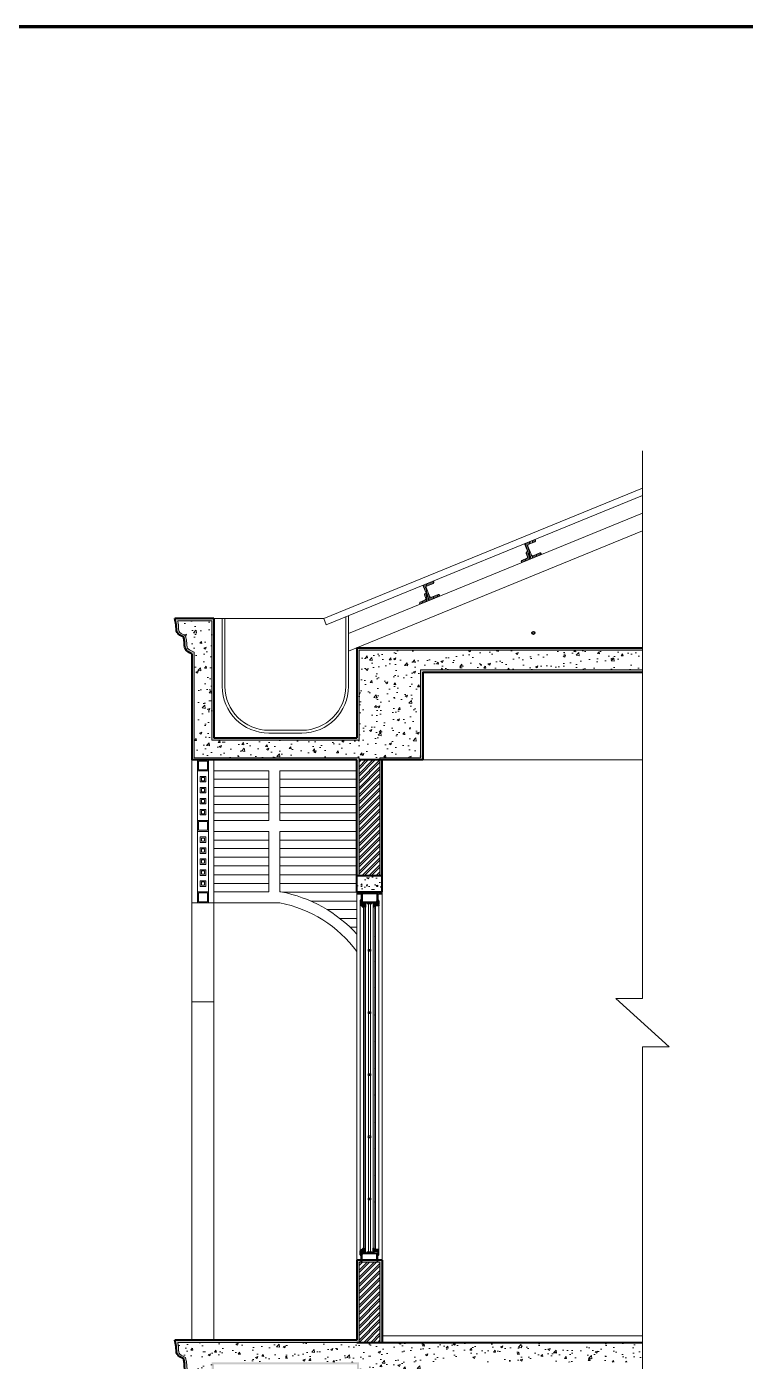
# Model space of a CAD drawing. Header units: inches. Extents: x 1367 to 15762, y 1989 to 8927.
# Drawn here: x 7978.4 to 7994.75, y 2019.95 to 2050.31 of the extents above; entities that cross this region are included whole.
import ezdxf

# ---------------------------------------------------------------- set-up
doc = ezdxf.new("R2010")
doc.units = ezdxf.units.IN
doc.header["$MEASUREMENT"] = 0
for name, color, linetype, lineweight in [('angle', 4, 'Continuous', 25), ('col', 5, 'Continuous', 40), ('dimension', 200, 'Continuous', 25), ('EXIST.', 21, 'Continuous', 20), ('FORM', 2, 'Continuous', 70), ('glass', 31, 'Continuous', 15), ('hatch', 8, 'Continuous', 5), ('proj', 31, 'Continuous', 15), ('wall', 1, 'Continuous', 40), ('win', 60, 'Continuous', 9)]:
    doc.layers.add(name, color=color, linetype=linetype, lineweight=lineweight)
pattern_1 = [(37.5, (8005.05773, 1697.93832), (-0.003149668, 0.096341188), [0, -0.076, 0, -0.085, 0, -0.08125]), (7.5, (8005.05773, 1697.93832), (0.088488835, 0.141107303), [0, -0.041, 0, -0.0685, 0, -0.02625]), (327.5, (8004.99623, 1697.93832), (0.155707093, 0.000282953), [0, -0.025, 0, -0.09, 0, -0.1175]), (317.5, (8004.99623, 1697.93832), (0.15030633, 0.04388378), [0, -0.0125, 0, -0.059, 0, -0.0675])]
pattern_2 = [(50, (8005.05773, 1697.9383), (0.53794514, -0.0470641), [0.05625, -0.61875]), (355, (8005.05773, 1697.9383), (-0.1040635, 0.5641441), [0.045, -0.495]), (100.4514, (8005.10256, 1697.9344), (0.433882, 0.51707966), [0.0478051, -0.5258566]), (46.1842, (8005.0577, 1698.0883), (0.8004308, -0.1241393), [0.084375, -0.928125]), (96.6356, (8005.1244, 1698.078), (0.700997, 0.7305884), [0.0717077, -0.7887847]), (351.1842, (8005.0577, 1698.0883), (0.7009965, 0.730589), [0.0675, -0.7425]), (21, (8005.13273, 1698.0508), (0.4476803, -0.30196417), [0.05625, -0.61875]), (326, (8005.13273, 1698.0508), (0.1824865, 0.5438625), [0.045, -0.495]), (71.4514, (8005.17004, 1698.02565), (0.630167, 0.2418979), [0.0478051, -0.5258566]), (37.5, (8005.05773, 1697.93832), (0.00911989, 0.24967039), [0, -0.489, 0, -0.5025, 0, -0.496875]), (7.5, (8005.05773, 1697.93832), (0.19730215, 0.29580878), [0, -0.2865, 0, -0.47775, 0, -0.189375]), (327.5, (8004.89048, 1697.93832), (0.40036683, -0.01691615), [0, -0.1875, 0, -0.585, 0, -0.77625]), (317.5, (8004.8155, 1697.9383), (0.43738963, 0.07507874), [0, -0.24375, 0, -0.3885, 0, -0.55125])]
pattern_3 = [(45, (8005.05773, 1697.93832), (-0.079549513, 0.079549513), []), (45, (8005.11077, 1697.93832), (-0.079549513, 0.079549513), [])]

msp = doc.modelspace()

# ---------------------------------------------------------------- hatches: boundary and pattern name
at = {"layer": 'dimension'}
h = msp.add_hatch(color=256, dxfattribs=at)
h.paths.add_polyline_path([(7989.893, 2036.516, 1), (7989.96, 2036.516, 1)])
h.paths.add_polyline_path([(7989.899, 2036.516, -1), (7989.954, 2036.516, -1)], flags=16)
at = {"layer": 'hatch'}
h = msp.add_hatch(dxfattribs=at)
h.set_pattern_fill('ANSI31', color=256, scale=0.25, angle=45, style=0)
h.set_pattern_definition([(90, (8222.715034, 472.67665), (-0.03125, 4e-18), [])])
h.paths.add_polyline_path([(7989.797, 2038.491, -0.414214), (7989.811, 2038.524), (7989.963, 2038.588, 0.414214), (7989.976, 2038.621), (7989.966, 2038.644), (7989.721, 2038.544), (7989.867, 2038.199), (7990.113, 2038.299), (7990.103, 2038.322, 0.414214), (7990.071, 2038.335), (7989.918, 2038.271, -0.414214), (7989.885, 2038.284)])
h.paths.add_polyline_path([(7989.795, 2038.368), (7989.772, 2038.358, 0.414214), (7989.759, 2038.325), (7989.793, 2038.245, -0.414214), (7989.78, 2038.212), (7989.667, 2038.164, -0.000198), (7989.667, 2038.164, 0.414446), (7989.653, 2038.131), (7989.661, 2038.114), (7989.867, 2038.199)])
h = msp.add_hatch(dxfattribs=at)
h.set_pattern_fill('ANSI31', color=256, scale=0.25, angle=45, style=0)
h.set_pattern_definition([(90, (8220.402643, 471.730958), (-0.03125, 4e-18), [])])
h.paths.add_polyline_path([(7987.485, 2037.545, -0.414214), (7987.498, 2037.578), (7987.651, 2037.643, 0.414214), (7987.664, 2037.675), (7987.654, 2037.699), (7987.408, 2037.598), (7987.555, 2037.253), (7987.801, 2037.353), (7987.791, 2037.376, 0.414214), (7987.758, 2037.39), (7987.606, 2037.325, -0.414214), (7987.573, 2037.338)])
h.paths.add_polyline_path([(7987.483, 2037.422), (7987.46, 2037.412, 0.414214), (7987.447, 2037.38), (7987.481, 2037.299, -0.414214), (7987.468, 2037.266), (7987.354, 2037.218, -0.000198), (7987.354, 2037.218, 0.414446), (7987.341, 2037.185), (7987.348, 2037.168), (7987.555, 2037.253)])
h = msp.add_hatch(dxfattribs=at)
h.set_pattern_fill('AR-SAND', color=256, scale=0.05, style=0)
h.set_pattern_definition(pattern_1)
edge = h.paths.add_edge_path()
edge.add_line((7982.66, 2036.84), (7981.767, 2036.84))
edge.add_spline(control_points=[(7981.767, 2036.84), (7981.781, 2036.794), (7981.812, 2036.693), (7981.79, 2036.503), (7981.911, 2036.445), (7981.973, 2036.415)], knot_values=[0, 0, 0, 0, 0.029199, 0.063906, 0.101241, 0.101241, 0.101241, 0.101241], degree=3, periodic=0)
edge.add_spline(control_points=[(7981.973, 2036.415), (7981.979, 2036.385), (7981.996, 2036.299), (7981.978, 2036.128), (7982.098, 2036.07), (7982.16, 2036.04)], knot_values=[0, 0, 0, 0, 0.018685, 0.053392, 0.090727, 0.090727, 0.090727, 0.090727], degree=3, periodic=0)
edge.add_line((7982.16, 2036.04), (7982.16, 2033.625))
edge.add_line((7982.16, 2033.625), (7985.91, 2033.625))
edge.add_line((7985.91, 2033.625), (7985.91, 2031))
edge.add_line((7985.91, 2031), (7985.96, 2031))
edge.add_line((7985.96, 2031), (7985.96, 2033.675))
edge.add_line((7985.96, 2033.675), (7982.21, 2033.675))
edge.add_line((7982.21, 2033.675), (7982.21, 2036.078))
edge.add_spline(control_points=[(7982.21, 2036.078), (7982.121, 2036.115), (7982.071, 2036.143), (7982.04, 2036.2), (7982.043, 2036.263), (7982.034, 2036.366), (7982.028, 2036.396), (7982.014, 2036.446)], knot_values=[0, 0, 0, 0, 0.03641, 0.03641, 0.072821, 0.072821, 0.090727, 0.090727, 0.090727, 0.090727], degree=3, periodic=0)
edge.add_spline(control_points=[(7982.014, 2036.446), (7981.934, 2036.49), (7981.884, 2036.518), (7981.852, 2036.575), (7981.856, 2036.638), (7981.847, 2036.737), (7981.841, 2036.764), (7981.836, 2036.79)], knot_values=[0, 0, 0, 0, 0.03641, 0.03641, 0.072821, 0.072821, 0.088721, 0.088721, 0.088721, 0.088721], degree=3, periodic=0)
edge.add_line((7981.836, 2036.79), (7982.61, 2036.79))
edge.add_line((7982.61, 2036.79), (7982.61, 2034.075))
edge.add_line((7982.61, 2034.075), (7985.96, 2034.075))
edge.add_line((7985.96, 2034.075), (7985.96, 2036.125))
edge.add_line((7985.96, 2036.125), (7992.41, 2036.125))
edge.add_line((7992.41, 2036.125), (7992.41, 2036.175))
edge.add_line((7992.41, 2036.175), (7985.91, 2036.175))
edge.add_line((7985.91, 2036.175), (7985.91, 2034.125))
edge.add_line((7985.91, 2034.125), (7982.66, 2034.125))
edge.add_line((7982.66, 2034.125), (7982.66, 2036.84))
h = msp.add_hatch(dxfattribs=at)
h.set_pattern_fill('AR-CONC', color=256, scale=0.075, style=0)
h.set_pattern_definition(pattern_2)
edge = h.paths.add_edge_path()
edge.add_line((7987.36, 2035.675), (7992.41, 2035.675))
edge.add_line((7992.41, 2035.675), (7992.41, 2036.125))
edge.add_line((7992.41, 2036.125), (7985.96, 2036.125))
edge.add_line((7985.96, 2036.125), (7985.96, 2034.075))
edge.add_line((7985.96, 2034.075), (7982.61, 2034.075))
edge.add_line((7982.61, 2034.075), (7982.61, 2036.79))
edge.add_line((7982.61, 2036.79), (7981.836, 2036.79))
edge.add_spline(control_points=[(7981.836, 2036.79), (7981.841, 2036.764), (7981.847, 2036.737), (7981.856, 2036.638), (7981.852, 2036.575), (7981.884, 2036.518), (7981.934, 2036.49), (7982.014, 2036.446)], knot_values=[0, 0, 0, 0, 0.0159, 0.0159, 0.05231, 0.05231, 0.088721, 0.088721, 0.088721, 0.088721], degree=3, periodic=0)
edge.add_spline(control_points=[(7982.014, 2036.446), (7982.028, 2036.396), (7982.034, 2036.366), (7982.043, 2036.263), (7982.04, 2036.2), (7982.071, 2036.143), (7982.121, 2036.115), (7982.21, 2036.078)], knot_values=[0, 0, 0, 0, 0.017907, 0.017907, 0.054317, 0.054317, 0.090727, 0.090727, 0.090727, 0.090727], degree=3, periodic=0)
edge.add_line((7982.21, 2036.078), (7982.21, 2033.675))
edge.add_line((7982.21, 2033.675), (7985.96, 2033.675))
edge.add_line((7985.96, 2033.675), (7985.96, 2033.625))
edge.add_line((7985.96, 2033.625), (7986.435, 2033.625))
edge.add_line((7986.435, 2033.625), (7986.435, 2033.675))
edge.add_line((7986.435, 2033.675), (7987.36, 2033.675))
edge.add_line((7987.36, 2033.675), (7987.36, 2035.675))
h = msp.add_hatch(dxfattribs=at)
h.set_pattern_fill('AR-SAND', color=256, scale=0.05, style=0)
h.set_pattern_definition(pattern_1)
h.paths.add_polyline_path([(7986.485, 2033.625), (7986.435, 2033.625), (7986.435, 2031), (7986.485, 2031)])
h.paths.add_polyline_path([(7987.41, 2035.625), (7992.41, 2035.625), (7992.41, 2035.675), (7987.36, 2035.675), (7987.36, 2033.675), (7986.435, 2033.675), (7986.435, 2033.625), (7987.41, 2033.625)])
h = msp.add_hatch(dxfattribs=at)
h.set_pattern_fill('ANSI32', color=256, scale=0.3, style=0)
h.set_pattern_definition(pattern_3)
h.paths.add_polyline_path([(7985.96, 2033.625), (7985.96, 2031), (7986.435, 2031), (7986.435, 2033.625)])
h = msp.add_hatch(dxfattribs=at)
h.set_pattern_fill('AR-CONC', color=256, scale=0.05, style=0)
h.set_pattern_definition([(50, (8005.05773, 1697.93832), (0.3586301, -0.03137607), [0.0375, -0.4125]), (355, (8005.05773, 1697.9383), (-0.06937567, 0.37609607), [0.03, -0.33]), (100.4514, (8005.08762, 1697.9357), (0.2892547, 0.34471977), [0.0318701, -0.35057106]), (46.1842, (8005.05773, 1698.0383), (0.5336205, -0.0827595), [0.05625, -0.61875]), (96.6356, (8005.1022, 1698.0314), (0.46733135, 0.4870589), [0.0478051, -0.5258565]), (351.1842, (8005.05773, 1698.0383), (0.467331, 0.4870593), [0.045, -0.495]), (21, (8005.10773, 1698.01332), (0.29845353, -0.20130945), [0.0375, -0.4125]), (326, (8005.10773, 1698.0133), (0.12165767, 0.36257502), [0.03, -0.33]), (71.4514, (8005.1326, 1697.99654), (0.4201113, 0.16126525), [0.0318701, -0.35057106]), (37.5, (8005.05773, 1697.93832), (0.00607993, 0.166446927), [0, -0.326, 0, -0.335, 0, -0.33125]), (7.5, (8005.05773, 1697.93832), (0.13153477, 0.19720586), [0, -0.191, 0, -0.3185, 0, -0.12625]), (327.5, (8004.94623, 1697.93832), (0.26691122, -0.011277436), [0, -0.125, 0, -0.39, 0, -0.5175]), (317.5, (8004.89623, 1697.93832), (0.29159308, 0.05005249), [0, -0.1625, 0, -0.259, 0, -0.3675])])
h.paths.add_polyline_path([(7985.91, 2030.625), (7986.485, 2030.625), (7986.485, 2031), (7985.91, 2031)])
h = msp.add_hatch(dxfattribs=at)
h.set_pattern_fill('AR-SAND', color=256, scale=0.025, style=0)
h.set_pattern_definition([(37.5, (8005.057733, 1697.938317), (-0.001574834, 0.048170594), [0, -0.038, 0, -0.0425, 0, -0.040625]), (7.5, (8005.05773, 1697.93832), (0.044244418, 0.070553652), [0, -0.0205, 0, -0.03425, 0, -0.013125]), (327.5, (8005.026983, 1697.938317), (0.0778535465, 0.0001414763), [0, -0.0125, 0, -0.045, 0, -0.05875]), (317.5, (8005.02698, 1697.93832), (0.075153165, 0.021941889), [0, -0.00625, 0, -0.0295, 0, -0.03375])])
h.paths.add_polyline_path([(7986.485, 2030.625), (7985.91, 2030.625), (7985.91, 2030.575), (7986.01, 2030.575), (7986.01, 2030.579), (7986.01, 2030.584), (7986.01, 2030.604), (7986.385, 2030.604), (7986.385, 2030.584), (7986.385, 2030.579), (7986.385, 2030.575), (7986.485, 2030.575)])
h = msp.add_hatch(dxfattribs=at)
h.set_pattern_fill('STEEL', color=256, scale=0.15, style=0)
h.set_pattern_definition([(45, (7994.809714, 2001.50507), (-0.013258252, 0.013258252), []), (45, (7994.809714, 2001.514444), (-0.013258252, 0.013258252), [])])
h.paths.add_polyline_path([(7986.01, 2030.584), (7986.385, 2030.584), (7986.385, 2030.604), (7986.01, 2030.604)])
h.paths.add_polyline_path([(7986.01, 2030.379), (7986.385, 2030.379), (7986.385, 2030.579), (7986.38, 2030.579, 0.414214), (7986.365, 2030.564), (7986.365, 2030.419, -0.414214), (7986.345, 2030.399), (7986.05, 2030.399, -0.414214), (7986.03, 2030.419), (7986.03, 2030.564, 0.414214), (7986.015, 2030.579), (7986.01, 2030.579)])
h.paths.add_polyline_path([(7986.296, 2030.379), (7986.285, 2030.379), (7986.285, 2030.279, 0.414214), (7986.3, 2030.294), (7986.3, 2030.324, -0.414214), (7986.315, 2030.339), (7986.41, 2030.339), (7986.41, 2030.424, 0.414214), (7986.395, 2030.439), (7986.395, 2030.369, -0.414214), (7986.38, 2030.354), (7986.313, 2030.354, -0.36761), (7986.298, 2030.367)])
h.paths.add_polyline_path([(7986.148, 2030.357), (7986.248, 2030.357), (7986.248, 2030.372), (7986.148, 2030.372)])
h.paths.add_polyline_path([(7985.985, 2030.339), (7986.08, 2030.339, -0.414214), (7986.095, 2030.324), (7986.095, 2030.294, 0.414214), (7986.11, 2030.279), (7986.11, 2030.379), (7986.099, 2030.379), (7986.097, 2030.367, -0.36761), (7986.082, 2030.354), (7986.015, 2030.354, -0.414214), (7986, 2030.369), (7986, 2030.439, 0.414214), (7985.985, 2030.424)])
h = msp.add_hatch(dxfattribs=at)
h.set_pattern_fill('AR-SAND', color=256, scale=0.0075, angle=270, style=0)
h.set_pattern_definition([(307.5, (7961.219699, 2027.229183), (0.014451178, 0.00047245), [0, -0.0114, 0, -0.01275, 0, -0.0121875]), (277.5, (7961.2197, 2027.229183), (0.021166095, -0.013273325), [0, -0.00615, 0, -0.010275, 0, -0.0039375]), (237.5, (7961.219699, 2027.238408), (4.2443e-05, -0.023356064), [0, -0.00375, 0, -0.0135, 0, -0.017625]), (227.5, (7961.2197, 2027.238408), (0.006582567, -0.02254595), [0, -0.001875, 0, -0.00885, 0, -0.010125])])
h.paths.add_polyline_path([(7985.985, 2030.339), (7986.06, 2030.265), (7986.06, 2030.326), (7986.06, 2030.339)])
h = msp.add_hatch(dxfattribs=at)
h.set_pattern_fill('AR-SAND', color=256, scale=0.0075, angle=270, style=0)
h.set_pattern_definition([(52.5, (7961.219699, 2025.566137), (0.014451178, -0.00047245), [0, -0.0114, 0, -0.01275, 0, -0.0121875]), (82.5, (7961.2197, 2025.566137), (0.021166095, 0.013273325), [0, -0.00615, 0, -0.010275, 0, -0.0039375]), (122.5, (7961.219699, 2025.556912), (4.2443e-05, 0.023356064), [0, -0.00375, 0, -0.0135, 0, -0.017625]), (132.5, (7961.2197, 2025.556912), (0.006582567, 0.02254595), [0, -0.001875, 0, -0.00885, 0, -0.010125])])
h.paths.add_polyline_path([(7985.985, 2022.456), (7986.06, 2022.531), (7986.06, 2022.469), (7986.06, 2022.456)])
h = msp.add_hatch(dxfattribs=at)
h.set_pattern_fill('STEEL', color=256, scale=0.15, style=0)
h.set_pattern_definition([(45, (7961.132482, 2014.64732), (-0.013258252, 0.013258252), []), (45, (7961.132482, 2014.656695), (-0.013258252, 0.013258252), [])])
h.paths.add_polyline_path([(7986.345, 2022.396, -0.414214), (7986.365, 2022.376), (7986.365, 2022.231, 0.414214), (7986.38, 2022.216), (7986.385, 2022.216), (7986.385, 2022.416), (7986.01, 2022.416), (7986.01, 2022.216), (7986.015, 2022.216, 0.414214), (7986.03, 2022.231), (7986.03, 2022.376, -0.414214), (7986.05, 2022.396)])
h.paths.add_polyline_path([(7986.3, 2022.471), (7986.3, 2022.501, 0.414214), (7986.285, 2022.516), (7986.285, 2022.416), (7986.296, 2022.416), (7986.298, 2022.428, -0.36761), (7986.313, 2022.441), (7986.38, 2022.441, -0.414214), (7986.395, 2022.426), (7986.395, 2022.356, 0.414214), (7986.41, 2022.371), (7986.41, 2022.456), (7986.315, 2022.456, -0.414214)])
h.paths.add_polyline_path([(7986.336, 2022.491), (7986.336, 2022.476), (7986.41, 2022.476), (7986.41, 2022.491)], flags=17)
h.paths.add_polyline_path([(7986.148, 2022.439), (7986.148, 2022.424), (7986.248, 2022.424), (7986.248, 2022.439)])
h.paths.add_polyline_path([(7986.11, 2022.516, 0.414214), (7986.095, 2022.501), (7986.095, 2022.471, -0.414214), (7986.08, 2022.456), (7985.985, 2022.456), (7985.985, 2022.371, 0.414214), (7986, 2022.356), (7986, 2022.426, -0.414214), (7986.015, 2022.441), (7986.082, 2022.441, -0.36761), (7986.097, 2022.428), (7986.099, 2022.416), (7986.11, 2022.416)])
h = msp.add_hatch(dxfattribs=at)
h.set_pattern_fill('AR-SAND', color=256, scale=0.05, style=0)
h.set_pattern_definition(pattern_1)
edge = h.paths.add_edge_path()
edge.add_line((7985.96, 2019.925), (7982.61, 2019.925))
edge.add_line((7982.61, 2019.925), (7982.61, 2017.925))
edge.add_line((7982.61, 2017.925), (7982.21, 2017.925))
edge.add_line((7982.21, 2017.925), (7982.21, 2019.662))
edge.add_spline(control_points=[(7982.21, 2019.662), (7982.121, 2019.699), (7982.071, 2019.728), (7982.04, 2019.785), (7982.043, 2019.847), (7982.034, 2019.95), (7982.028, 2019.981), (7982.014, 2020.03)], knot_values=[0, 0, 0, 0, 0.03641, 0.03641, 0.072821, 0.072821, 0.090727, 0.090727, 0.090727, 0.090727], degree=3, periodic=0)
edge.add_spline(control_points=[(7982.014, 2020.03), (7981.934, 2020.074), (7981.884, 2020.103), (7981.852, 2020.16), (7981.856, 2020.222), (7981.847, 2020.321), (7981.841, 2020.349), (7981.836, 2020.375)], knot_values=[0, 0, 0, 0, 0.03641, 0.03641, 0.072821, 0.072821, 0.088721, 0.088721, 0.088721, 0.088721], degree=3, periodic=0)
edge.add_line((7981.836, 2020.375), (7985.96, 2020.375))
edge.add_line((7985.96, 2020.375), (7985.96, 2022.2))
edge.add_line((7985.96, 2022.2), (7986.435, 2022.2))
edge.add_line((7986.435, 2022.2), (7986.435, 2020.375))
edge.add_line((7986.435, 2020.375), (7986.485, 2020.375))
edge.add_line((7986.485, 2020.375), (7986.485, 2022.25))
edge.add_line((7986.485, 2022.25), (7986.385, 2022.25))
edge.add_line((7986.385, 2022.25), (7986.385, 2022.216))
edge.add_line((7986.385, 2022.216), (7986.38, 2022.216))
edge.add_arc((7986.38, 2022.231), 0.015, 180, 270, ccw=False)
edge.add_line((7986.365, 2022.231), (7986.365, 2022.25))
edge.add_line((7986.365, 2022.25), (7986.03, 2022.25))
edge.add_line((7986.03, 2022.25), (7986.03, 2022.231))
edge.add_arc((7986.015, 2022.231), 0.015, 270, 360, ccw=False)
edge.add_line((7986.015, 2022.216), (7986.01, 2022.216))
edge.add_line((7986.01, 2022.216), (7986.01, 2022.25))
edge.add_line((7986.01, 2022.25), (7985.91, 2022.25))
edge.add_line((7985.91, 2022.25), (7985.91, 2020.425))
edge.add_line((7985.91, 2020.425), (7981.767, 2020.425))
edge.add_spline(control_points=[(7981.767, 2020.425), (7981.781, 2020.379), (7981.812, 2020.278), (7981.79, 2020.088), (7981.911, 2020.03), (7981.973, 2020)], knot_values=[0, 0, 0, 0, 0.029199, 0.063906, 0.101241, 0.101241, 0.101241, 0.101241], degree=3, periodic=0)
edge.add_spline(control_points=[(7981.973, 2020), (7981.979, 2019.97), (7981.996, 2019.883), (7981.978, 2019.712), (7982.098, 2019.655), (7982.16, 2019.625)], knot_values=[0, 0, 0, 0, 0.018685, 0.053392, 0.090727, 0.090727, 0.090727, 0.090727], degree=3, periodic=0)
edge.add_line((7982.16, 2019.625), (7982.16, 2017.875))
edge.add_line((7982.16, 2017.875), (7982.66, 2017.875))
edge.add_line((7982.66, 2017.875), (7982.66, 2019.875))
edge.add_line((7982.66, 2019.875), (7985.91, 2019.875))
edge.add_line((7985.91, 2019.875), (7985.91, 2017.875))
edge.add_line((7985.91, 2017.875), (7985.96, 2017.875))
edge.add_line((7985.96, 2017.875), (7985.96, 2019.925))
h = msp.add_hatch(dxfattribs=at)
h.set_pattern_fill('ANSI32', color=256, scale=0.3, style=0)
h.set_pattern_definition(pattern_3)
h.paths.add_polyline_path([(7985.96, 2022.2), (7985.96, 2020.375), (7986.435, 2020.375), (7986.435, 2022.2)])
h = msp.add_hatch(dxfattribs=at)
h.set_pattern_fill('AR-CONC', color=256, scale=0.075, style=0)
h.set_pattern_definition(pattern_2)
edge = h.paths.add_edge_path()
edge.add_line((7987.36, 2019.925), (7992.41, 2019.925))
edge.add_line((7992.41, 2019.925), (7992.41, 2020.375))
edge.add_line((7992.41, 2020.375), (7985.91, 2020.375))
edge.add_line((7985.91, 2020.375), (7981.836, 2020.375))
edge.add_spline(control_points=[(7981.836, 2020.375), (7981.841, 2020.349), (7981.847, 2020.321), (7981.856, 2020.222), (7981.852, 2020.16), (7981.884, 2020.103), (7981.934, 2020.074), (7982.014, 2020.03)], knot_values=[0, 0, 0, 0, 0.0159, 0.0159, 0.05231, 0.05231, 0.088721, 0.088721, 0.088721, 0.088721], degree=3, periodic=0)
edge.add_spline(control_points=[(7982.014, 2020.03), (7982.028, 2019.981), (7982.034, 2019.95), (7982.043, 2019.847), (7982.04, 2019.785), (7982.071, 2019.728), (7982.121, 2019.699), (7982.21, 2019.662)], knot_values=[0, 0, 0, 0, 0.017907, 0.017907, 0.054317, 0.054317, 0.090727, 0.090727, 0.090727, 0.090727], degree=3, periodic=0)
edge.add_line((7982.21, 2019.662), (7982.21, 2017.925))
edge.add_line((7982.21, 2017.925), (7982.61, 2017.925))
edge.add_line((7982.61, 2017.925), (7982.61, 2019.925))
edge.add_line((7982.61, 2019.925), (7985.96, 2019.925))
edge.add_line((7985.96, 2019.925), (7985.96, 2017.875))
edge.add_line((7985.96, 2017.875), (7987.36, 2017.875))
edge.add_line((7987.36, 2017.875), (7987.36, 2019.925))

# ---------------------------------------------------------------- linework, layer by layer
at = {"layer": 'angle'}
for p, q in [((7986.01, 2030.604), (7986.385, 2030.604)), ((7986.01, 2030.584), (7986.01, 2030.604)), ((7986.01, 2030.584), (7986.385, 2030.584)), ((7986.01, 2030.579), (7986.015, 2030.579)), ((7986.01, 2030.579), (7986.01, 2030.379)), ((7986.03, 2030.564), (7986.03, 2030.419)), ((7986.365, 2030.564), (7986.365, 2030.419)), ((7986.385, 2030.579), (7986.38, 2030.579)), ((7986.385, 2030.579), (7986.38, 2030.579)), ((7986.385, 2030.579), (7986.38, 2030.579)), ((7986.385, 2030.584), (7986.385, 2030.604)), ((7986.385, 2030.579), (7986.385, 2030.379)), ((7985.985, 2030.424), (7985.985, 2030.339)), ((7985.985, 2030.339), (7986.08, 2030.339)), ((7986, 2030.439), (7986, 2030.369)), ((7986.01, 2030.379), (7986.385, 2030.379)), ((7986.015, 2030.354), (7986.082, 2030.354)), ((7986.05, 2030.399), (7986.345, 2030.399)), ((7986.095, 2030.324), (7986.095, 2030.294)), ((7986.097, 2030.367), (7986.099, 2030.379)), ((7986.11, 2030.379), (7986.11, 2030.279)), ((7986.11, 2030.279), (7986.11, 2030.279)), ((7986.148, 2030.372), (7986.148, 2030.357)), ((7986.148, 2030.372), (7986.248, 2030.372)), ((7986.148, 2030.357), (7986.248, 2030.357)), ((7986.248, 2030.372), (7986.248, 2030.357)), ((7986.285, 2030.379), (7986.285, 2030.279)), ((7986.285, 2030.279), (7986.285, 2030.279)), ((7986.298, 2030.367), (7986.296, 2030.379)), ((7986.3, 2030.324), (7986.3, 2030.294)), ((7986.38, 2030.354), (7986.313, 2030.354)), ((7986.41, 2030.339), (7986.315, 2030.339)), ((7986.395, 2030.439), (7986.395, 2030.369)), ((7986.41, 2030.424), (7986.41, 2030.339)), ((7985.985, 2022.371), (7985.985, 2022.456)), ((7985.985, 2022.456), (7986.08, 2022.456)), ((7986, 2022.356), (7986, 2022.426)), ((7986.01, 2022.216), (7986.01, 2022.416)), ((7986.01, 2022.416), (7986.385, 2022.416)), ((7986.015, 2022.441), (7986.082, 2022.441)), ((7986.03, 2022.231), (7986.03, 2022.376)), ((7986.05, 2022.396), (7986.345, 2022.396)), ((7986.095, 2022.471), (7986.095, 2022.501)), ((7986.097, 2022.428), (7986.099, 2022.416)), ((7986.11, 2022.516), (7986.11, 2022.516)), ((7986.11, 2022.416), (7986.11, 2022.516)), ((7986.148, 2022.424), (7986.148, 2022.439)), ((7986.148, 2022.439), (7986.248, 2022.439)), ((7986.148, 2022.424), (7986.248, 2022.424)), ((7986.248, 2022.424), (7986.248, 2022.439)), ((7986.285, 2022.416), (7986.285, 2022.516)), ((7986.285, 2022.516), (7986.285, 2022.516)), ((7986.298, 2022.428), (7986.296, 2022.416)), ((7986.3, 2022.471), (7986.3, 2022.501)), ((7986.38, 2022.441), (7986.313, 2022.441)), ((7986.41, 2022.456), (7986.315, 2022.456)), ((7986.365, 2022.231), (7986.365, 2022.376)), ((7986.385, 2022.216), (7986.385, 2022.416)), ((7986.395, 2022.356), (7986.395, 2022.426)), ((7986.41, 2022.371), (7986.41, 2022.456)), ((7986.01, 2022.216), (7986.015, 2022.216)), ((7986.385, 2022.216), (7986.38, 2022.216)), ((7986.385, 2022.216), (7986.38, 2022.216)), ((7986.385, 2022.216), (7986.38, 2022.216))]:
    msp.add_line(p, q, dxfattribs=at)
for points in [[(7986.336, 2030.319), (7986.41, 2030.319), (7986.41, 2030.304), (7986.336, 2030.304)], [(7986.218, 2029.312), (7986.218, 2029.272), (7986.178, 2029.272), (7986.178, 2029.312)], [(7986.218, 2027.899), (7986.218, 2027.859), (7986.178, 2027.859), (7986.178, 2027.899)], [(7986.218, 2026.486), (7986.218, 2026.446), (7986.178, 2026.446), (7986.178, 2026.486)], [(7986.218, 2025.073), (7986.218, 2025.033), (7986.178, 2025.033), (7986.178, 2025.073)], [(7986.218, 2023.66), (7986.218, 2023.62), (7986.178, 2023.62), (7986.178, 2023.66)], [(7986.336, 2022.476), (7986.41, 2022.476), (7986.41, 2022.491), (7986.336, 2022.491)]]:
    msp.add_lwpolyline(points, close=True, dxfattribs=at)
for centre, radius, start, end in [((7986.015, 2030.564), 0.015, 0, 90), ((7986.38, 2030.564), 0.015, 90, 180), ((7986, 2030.424), 0.015, 90, 180), ((7986.015, 2030.369), 0.015, 180, 270), ((7986.05, 2030.419), 0.02, 180, 270), ((7986.08, 2030.324), 0.015, 0, 90), ((7986.082, 2030.369), 0.015, 270, 350.7357), ((7986.11, 2030.294), 0.015, 180, 270), ((7986.285, 2030.294), 0.015, 270, 0), ((7986.313, 2030.369), 0.015, 189.2643, 270), ((7986.315, 2030.324), 0.015, 90, 180), ((7986.345, 2030.419), 0.02, 270, 360), ((7986.38, 2030.369), 0.015, 270, 0), ((7986.395, 2030.424), 0.015, 0, 90), ((7986, 2022.371), 0.015, 180, 270), ((7986.015, 2022.426), 0.015, 90, 180), ((7986.05, 2022.376), 0.02, 90, 180), ((7986.08, 2022.471), 0.015, 270, 0), ((7986.082, 2022.426), 0.015, 9.2643, 90), ((7986.11, 2022.501), 0.015, 90, 180), ((7986.285, 2022.501), 0.015, 0, 90), ((7986.313, 2022.426), 0.015, 90, 170.7357), ((7986.315, 2022.471), 0.015, 180, 270), ((7986.345, 2022.376), 0.02, 0, 90), ((7986.38, 2022.426), 0.015, 0, 90), ((7986.395, 2022.371), 0.015, 270, 0), ((7986.015, 2022.231), 0.015, 270, 0), ((7986.38, 2022.231), 0.015, 180, 270)]:
    msp.add_arc(centre, radius, start, end, dxfattribs=at)
at = {"layer": 'col'}
for p, q in [((7982.66, 2036.84), (7981.767, 2036.84)), ((7982.66, 2036.84), (7982.66, 2034.125)), ((7982.16, 2036.04), (7982.16, 2033.625)), ((7985.91, 2036.175), (7985.91, 2034.125)), ((7985.91, 2036.175), (7992.41, 2036.175)), ((7987.41, 2035.625), (7987.41, 2033.625)), ((7987.41, 2035.625), (7992.41, 2035.625)), ((7982.66, 2034.125), (7985.91, 2034.125)), ((7985.91, 2033.625), (7982.16, 2033.625)), ((7987.41, 2033.625), (7985.96, 2033.625)), ((7985.91, 2031), (7986.485, 2031)), ((7985.91, 2030.625), (7985.91, 2031)), ((7986.485, 2030.625), (7986.485, 2031)), ((7985.91, 2030.625), (7986.485, 2030.625)), ((7986.01, 2030.579), (7986.01, 2030.584)), ((7986.385, 2030.579), (7986.385, 2030.584)), ((7985.91, 2020.425), (7981.767, 2020.425)), ((7985.91, 2020.375), (7992.41, 2020.375))]:
    msp.add_line(p, q, dxfattribs=at)
for points in [[(7981.973, 2036.415), (7981.822, 2036.526), (7981.8, 2036.698), (7981.767, 2036.84)], [(7982.16, 2036.04), (7982.01, 2036.151), (7981.987, 2036.323), (7981.973, 2036.415)], [(7981.973, 2020), (7981.822, 2020.111), (7981.8, 2020.283), (7981.767, 2020.425)], [(7982.16, 2019.625), (7982.01, 2019.736), (7981.987, 2019.908), (7981.973, 2020)]]:
    msp.add_spline(points, degree=3, dxfattribs=at)
at = {"layer": 'dimension'}
for radius in [0.0339, 0.0276]:
    msp.add_circle((7989.926, 2036.516), radius, dxfattribs=at)
at = {"layer": 'EXIST.'}
for p, q in [((7992.41, 2028.202), (7992.41, 2040.655)), ((7982.16, 2033.625), (7982.16, 2020.425)), ((7985.91, 2033.625), (7982.66, 2033.625)), ((7982.66, 2033.625), (7982.66, 2020.425)), ((7987.41, 2033.625), (7992.41, 2033.625)), ((7982.66, 2033.375), (7983.91, 2033.375)), ((7983.91, 2033.375), (7983.91, 2032.25)), ((7984.16, 2033.375), (7984.16, 2032.25)), ((7984.16, 2033.375), (7985.91, 2033.375)), ((7982.66, 2032.25), (7983.91, 2032.25)), ((7982.66, 2032), (7983.91, 2032)), ((7983.91, 2032), (7983.91, 2030.625)), ((7984.16, 2032.25), (7985.91, 2032.25)), ((7984.16, 2032), (7984.16, 2030.625)), ((7984.16, 2032), (7985.91, 2032)), ((7982.66, 2030.625), (7983.91, 2030.625)), ((7984.16, 2030.625), (7984.184, 2030.625)), ((7984.16, 2030.375), (7982.66, 2030.375)), ((7993.013, 2027.096), (7991.804, 2028.202)), ((7991.804, 2028.202), (7992.41, 2028.202)), ((7992.41, 2012.525), (7992.41, 2027.096)), ((7992.41, 2027.096), (7993.013, 2027.096))]:
    msp.add_line(p, q, dxfattribs=at)
for radius, start, end in [(3.094, 42.2041, 79.4694), (2.844, 36.3055, 79.015)]:
    msp.add_arc((7983.618, 2027.583), radius, start, end, dxfattribs=at)
at = {"layer": 'FORM'}
msp.add_lwpolyline([(7917.55, 2050.306), (7917.55, 1988.685), (8011.094, 1988.685), (8011.094, 2050.306)], close=True, dxfattribs=at)
at = {"layer": 'glass'}
for p, q in [((7986.06, 2030.326), (7986.06, 2022.469)), ((7986.08, 2030.326), (7986.06, 2030.326)), ((7986.08, 2030.326), (7986.08, 2022.469)), ((7986.08, 2022.469), (7986.06, 2022.469))]:
    msp.add_line(p, q, dxfattribs=at)
for points, knots in [([(7986.41, 2030.319), (7986.404, 2030.328), (7986.396, 2030.339), (7986.379, 2030.338), (7986.372, 2030.329), (7986.362, 2030.315), (7986.347, 2030.324), (7986.34, 2030.334), (7986.328, 2030.342), (7986.311, 2030.326), (7986.325, 2030.309), (7986.335, 2030.299), (7986.333, 2030.282), (7986.317, 2030.275), (7986.313, 2030.251), (7986.333, 2030.245), (7986.335, 2030.223), (7986.318, 2030.214), (7986.316, 2030.214), (7986.328, 2030.206), (7986.337, 2030.193), (7986.334, 2030.174), (7986.318, 2030.165), (7986.316, 2030.141), (7986.332, 2030.132), (7986.337, 2030.107), (7986.318, 2030.096), (7986.316, 2030.071), (7986.334, 2030.062), (7986.336, 2030.035), (7986.314, 2030.02), (7986.319, 2029.99), (7986.337, 2029.977), (7986.334, 2029.95), (7986.307, 2029.931), (7986.332, 2029.907), (7986.33, 2029.891), (7986.329, 2029.885)], [0, 0, 0, 0, 0.294114, 0.334448, 0.517373, 0.598988, 0.791632, 0.894362, 0.986371, 1.171015, 1.358965, 1.527781, 1.600889, 1.84167, 1.972928, 2.216479, 2.289596, 2.597949, 2.646782, 2.890006, 2.977734, 3.102137, 3.404262, 3.467763, 3.773188, 3.854666, 4.19401, 4.279254, 4.5637, 4.666221, 5.052139, 5.196491, 5.490905, 5.637485, 5.950565, 6.245048, 6.42911, 6.42911, 6.42911, 6.42911]), ([(7986.336, 2023.229), (7986.328, 2023.225), (7986.318, 2023.22), (7986.314, 2023.203), (7986.323, 2023.194), (7986.34, 2023.18), (7986.339, 2023.148), (7986.326, 2023.126), (7986.309, 2023.105), (7986.331, 2023.088), (7986.335, 2023.07), (7986.334, 2023.054), (7986.315, 2023.043), (7986.315, 2023.015), (7986.336, 2023.005), (7986.335, 2022.979), (7986.316, 2022.969), (7986.315, 2022.943), (7986.336, 2022.934), (7986.335, 2022.908), (7986.321, 2022.895), (7986.312, 2022.868), (7986.333, 2022.851), (7986.337, 2022.819), (7986.32, 2022.802), (7986.31, 2022.757), (7986.334, 2022.722), (7986.336, 2022.675), (7986.312, 2022.657), (7986.32, 2022.632), (7986.327, 2022.626), (7986.328, 2022.625)], [0, 0, 0, 0, 0.0047179, 0.0064076, 0.009492, 0.0113996, 0.0199317, 0.0245475, 0.0273057, 0.0345629, 0.0363237, 0.0383469, 0.0438045, 0.0474458, 0.052685, 0.0552689, 0.0614361, 0.0634776, 0.0693633, 0.0716693, 0.0781168, 0.0800347, 0.0880767, 0.0910412, 0.0985656, 0.1009408, 0.1180014, 0.1212665, 0.1283127, 0.1330209, 0.1341082, 0.1341082, 0.1341082, 0.1341082]), ([(7986.328, 2022.625), (7986.331, 2022.621), (7986.335, 2022.581), (7986.335, 2022.564), (7986.321, 2022.555), (7986.313, 2022.535), (7986.328, 2022.526), (7986.333, 2022.515), (7986.336, 2022.5), (7986.322, 2022.489), (7986.312, 2022.468), (7986.332, 2022.455), (7986.348, 2022.461), (7986.353, 2022.473), (7986.372, 2022.477), (7986.379, 2022.455), (7986.402, 2022.458), (7986.407, 2022.469), (7986.41, 2022.476)], [0.0005502, 0.0005502, 0.0005502, 0.0005502, 0.00305939, 0.00532072, 0.00941219, 0.01253556, 0.01595915, 0.01795554, 0.01993007, 0.02483021, 0.02779257, 0.03215193, 0.03499619, 0.03721635, 0.03953069, 0.04446169, 0.04720689, 0.05139268, 0.05139268, 0.05139268, 0.05139268])]:
    msp.add_open_spline(points, degree=3, knots=knots, dxfattribs=at)
for points in [[(7986.336, 2029.885), (7986.318, 2029.87), (7986.316, 2029.861), (7986.325, 2029.814), (7986.331, 2029.807), (7986.334, 2029.799), (7986.324, 2029.779), (7986.317, 2029.767), (7986.332, 2029.734), (7986.334, 2029.726), (7986.333, 2029.716), (7986.318, 2029.693), (7986.318, 2029.675), (7986.334, 2029.655), (7986.334, 2029.642), (7986.316, 2029.616), (7986.316, 2029.606), (7986.334, 2029.583), (7986.335, 2029.571), (7986.319, 2029.543), (7986.316, 2029.534), (7986.333, 2029.497), (7986.335, 2029.482), (7986.318, 2029.449), (7986.316, 2029.437), (7986.335, 2029.398), (7986.334, 2029.382), (7986.318, 2029.351), (7986.324, 2029.328), (7986.336, 2029.32)], [(7986.336, 2029.32), (7986.318, 2029.305), (7986.316, 2029.297), (7986.325, 2029.284), (7986.331, 2029.277), (7986.334, 2029.235), (7986.324, 2029.214), (7986.317, 2029.202), (7986.332, 2029.17), (7986.334, 2029.161), (7986.333, 2029.151), (7986.318, 2029.129), (7986.318, 2029.111), (7986.334, 2029.09), (7986.334, 2029.077), (7986.316, 2029.052), (7986.316, 2029.042), (7986.334, 2029.018), (7986.335, 2029.007), (7986.319, 2028.978), (7986.316, 2028.969), (7986.333, 2028.933), (7986.335, 2028.918), (7986.318, 2028.884), (7986.316, 2028.873), (7986.335, 2028.789), (7986.334, 2028.773), (7986.318, 2028.742), (7986.324, 2028.719), (7986.336, 2028.711)], [(7986.336, 2028.711), (7986.318, 2028.696), (7986.316, 2028.688), (7986.325, 2028.675), (7986.331, 2028.668), (7986.334, 2028.626), (7986.324, 2028.605), (7986.317, 2028.593), (7986.332, 2028.561), (7986.334, 2028.552), (7986.333, 2028.542), (7986.318, 2028.52), (7986.318, 2028.501), (7986.334, 2028.481), (7986.334, 2028.468), (7986.316, 2028.443), (7986.316, 2028.432), (7986.334, 2028.409), (7986.335, 2028.397), (7986.319, 2028.369), (7986.316, 2028.36), (7986.333, 2028.324), (7986.335, 2028.309), (7986.318, 2028.275), (7986.316, 2028.263), (7986.335, 2028.18), (7986.334, 2028.164), (7986.318, 2028.133), (7986.324, 2028.11), (7986.336, 2028.102)], [(7986.336, 2028.102), (7986.318, 2028.087), (7986.316, 2028.079), (7986.325, 2028.066), (7986.331, 2028.059), (7986.334, 2028.017), (7986.324, 2027.996), (7986.317, 2027.984), (7986.332, 2027.952), (7986.334, 2027.943), (7986.333, 2027.933), (7986.318, 2027.911), (7986.318, 2027.892), (7986.334, 2027.872), (7986.334, 2027.859), (7986.316, 2027.834), (7986.316, 2027.823), (7986.334, 2027.8), (7986.335, 2027.788), (7986.319, 2027.76), (7986.316, 2027.751), (7986.333, 2027.715), (7986.335, 2027.7), (7986.318, 2027.666), (7986.316, 2027.654), (7986.335, 2027.571), (7986.334, 2027.555), (7986.318, 2027.524), (7986.324, 2027.501), (7986.336, 2027.493)], [(7986.336, 2027.493), (7986.318, 2027.478), (7986.316, 2027.47), (7986.325, 2027.457), (7986.331, 2027.45), (7986.334, 2027.407), (7986.324, 2027.387), (7986.317, 2027.375), (7986.332, 2027.343), (7986.334, 2027.334), (7986.333, 2027.324), (7986.318, 2027.302), (7986.318, 2027.283), (7986.334, 2027.263), (7986.334, 2027.25), (7986.316, 2027.224), (7986.316, 2027.214), (7986.334, 2027.191), (7986.335, 2027.179), (7986.319, 2027.151), (7986.316, 2027.142), (7986.333, 2027.105), (7986.335, 2027.091), (7986.318, 2027.057), (7986.316, 2027.045), (7986.335, 2026.962), (7986.334, 2026.946), (7986.318, 2026.915), (7986.324, 2026.892), (7986.336, 2026.884)], [(7986.336, 2026.884), (7986.318, 2026.869), (7986.316, 2026.86), (7986.325, 2026.848), (7986.331, 2026.841), (7986.334, 2026.798), (7986.324, 2026.778), (7986.317, 2026.766), (7986.332, 2026.733), (7986.334, 2026.725), (7986.333, 2026.715), (7986.318, 2026.692), (7986.318, 2026.674), (7986.334, 2026.654), (7986.334, 2026.641), (7986.316, 2026.615), (7986.316, 2026.605), (7986.334, 2026.582), (7986.335, 2026.57), (7986.319, 2026.542), (7986.316, 2026.533), (7986.333, 2026.496), (7986.335, 2026.482), (7986.318, 2026.448), (7986.316, 2026.436), (7986.335, 2026.353), (7986.334, 2026.337), (7986.318, 2026.306), (7986.324, 2026.283), (7986.336, 2026.275)], [(7986.336, 2026.275), (7986.318, 2026.26), (7986.316, 2026.251), (7986.325, 2026.238), (7986.331, 2026.232), (7986.334, 2026.189), (7986.324, 2026.169), (7986.317, 2026.157), (7986.332, 2026.124), (7986.334, 2026.116), (7986.333, 2026.106), (7986.318, 2026.083), (7986.318, 2026.065), (7986.334, 2026.045), (7986.334, 2026.032), (7986.316, 2026.006), (7986.316, 2025.996), (7986.334, 2025.973), (7986.335, 2025.961), (7986.319, 2025.933), (7986.316, 2025.924), (7986.333, 2025.887), (7986.335, 2025.873), (7986.318, 2025.839), (7986.316, 2025.827), (7986.335, 2025.744), (7986.334, 2025.728), (7986.318, 2025.696), (7986.324, 2025.674), (7986.336, 2025.666)], [(7986.336, 2025.666), (7986.318, 2025.651), (7986.316, 2025.642), (7986.325, 2025.629), (7986.331, 2025.623), (7986.334, 2025.58), (7986.324, 2025.56), (7986.317, 2025.548), (7986.332, 2025.515), (7986.334, 2025.507), (7986.333, 2025.497), (7986.318, 2025.474), (7986.318, 2025.456), (7986.334, 2025.436), (7986.334, 2025.423), (7986.316, 2025.397), (7986.316, 2025.387), (7986.334, 2025.364), (7986.335, 2025.352), (7986.319, 2025.324), (7986.316, 2025.315), (7986.333, 2025.278), (7986.335, 2025.263), (7986.318, 2025.23), (7986.316, 2025.218), (7986.335, 2025.135), (7986.334, 2025.119), (7986.318, 2025.087), (7986.324, 2025.065), (7986.336, 2025.057)], [(7986.336, 2025.057), (7986.318, 2025.041), (7986.316, 2025.033), (7986.325, 2025.02), (7986.331, 2025.014), (7986.334, 2024.971), (7986.324, 2024.951), (7986.317, 2024.939), (7986.332, 2024.906), (7986.334, 2024.898), (7986.333, 2024.888), (7986.318, 2024.865), (7986.318, 2024.847), (7986.334, 2024.826), (7986.334, 2024.814), (7986.316, 2024.788), (7986.316, 2024.778), (7986.334, 2024.754), (7986.335, 2024.743), (7986.319, 2024.715), (7986.316, 2024.706), (7986.333, 2024.669), (7986.335, 2024.654), (7986.318, 2024.621), (7986.316, 2024.609), (7986.335, 2024.526), (7986.334, 2024.509), (7986.318, 2024.478), (7986.324, 2024.456), (7986.336, 2024.447)], [(7986.336, 2024.447), (7986.318, 2024.432), (7986.316, 2024.424), (7986.325, 2024.411), (7986.331, 2024.405), (7986.334, 2024.362), (7986.324, 2024.342), (7986.317, 2024.33), (7986.332, 2024.297), (7986.334, 2024.289), (7986.333, 2024.278), (7986.318, 2024.256), (7986.318, 2024.238), (7986.334, 2024.217), (7986.334, 2024.204), (7986.316, 2024.179), (7986.316, 2024.169), (7986.334, 2024.145), (7986.335, 2024.134), (7986.319, 2024.106), (7986.316, 2024.097), (7986.333, 2024.06), (7986.335, 2024.045), (7986.318, 2024.011), (7986.316, 2024), (7986.335, 2023.917), (7986.334, 2023.9), (7986.318, 2023.869), (7986.324, 2023.847), (7986.336, 2023.838)], [(7986.336, 2023.838), (7986.318, 2023.823), (7986.316, 2023.815), (7986.325, 2023.802), (7986.331, 2023.795), (7986.334, 2023.753), (7986.324, 2023.733), (7986.317, 2023.721), (7986.332, 2023.688), (7986.334, 2023.679), (7986.333, 2023.669), (7986.318, 2023.647), (7986.318, 2023.629), (7986.334, 2023.608), (7986.334, 2023.595), (7986.316, 2023.57), (7986.316, 2023.56), (7986.334, 2023.536), (7986.335, 2023.525), (7986.319, 2023.497), (7986.316, 2023.487), (7986.333, 2023.451), (7986.335, 2023.436), (7986.318, 2023.402), (7986.316, 2023.391), (7986.335, 2023.308), (7986.334, 2023.291), (7986.318, 2023.26), (7986.324, 2023.238), (7986.336, 2023.229)]]:
    msp.add_spline(points, degree=3, dxfattribs=at)
at = {"layer": 'hatch'}
for p, q in [((7985.156, 2036.84), (7992.41, 2039.807)), ((7985.212, 2036.701), (7992.41, 2039.645)), ((7989.867, 2038.199), (7989.721, 2038.544)), ((7989.772, 2038.358), (7989.795, 2038.368)), ((7989.885, 2038.284), (7989.797, 2038.491)), ((7989.963, 2038.588), (7989.811, 2038.524)), ((7989.976, 2038.621), (7989.966, 2038.644)), ((7989.661, 2038.114), (7989.653, 2038.131)), ((7989.78, 2038.212), (7989.667, 2038.164)), ((7989.793, 2038.245), (7989.759, 2038.325)), ((7990.071, 2038.335), (7989.918, 2038.271)), ((7990.113, 2038.299), (7990.103, 2038.322)), ((7987.555, 2037.253), (7987.408, 2037.598)), ((7987.573, 2037.338), (7987.485, 2037.545)), ((7987.651, 2037.643), (7987.498, 2037.578)), ((7987.664, 2037.675), (7987.654, 2037.698)), ((7987.348, 2037.168), (7987.341, 2037.185)), ((7987.468, 2037.266), (7987.354, 2037.218)), ((7987.481, 2037.299), (7987.447, 2037.38)), ((7987.46, 2037.412), (7987.483, 2037.422)), ((7987.758, 2037.39), (7987.606, 2037.325)), ((7987.801, 2037.353), (7987.791, 2037.376)), ((7985.156, 2036.84), (7982.91, 2036.84)), ((7985.212, 2036.701), (7985.156, 2036.84)), ((7982.61, 2036.79), (7981.836, 2036.79)), ((7982.61, 2036.79), (7982.61, 2034.075)), ((7982.21, 2036.078), (7982.21, 2033.675)), ((7985.96, 2036.125), (7985.96, 2034.075)), ((7985.96, 2036.125), (7992.41, 2036.125)), ((7987.36, 2035.675), (7987.36, 2033.675)), ((7987.36, 2035.675), (7992.41, 2035.675)), ((7982.61, 2034.075), (7985.96, 2034.075)), ((7982.21, 2033.675), (7985.96, 2033.675)), ((7982.285, 2033.625), (7982.285, 2030.375)), ((7982.535, 2033.625), (7982.535, 2030.375)), ((7985.96, 2033.675), (7985.96, 2031)), ((7986.435, 2031), (7986.435, 2033.675)), ((7987.36, 2033.675), (7986.435, 2033.675)), ((7982.285, 2033.375), (7982.535, 2033.375)), ((7982.66, 2033.189), (7983.91, 2033.189)), ((7984.16, 2033.189), (7985.91, 2033.189)), ((7982.66, 2032.999), (7983.91, 2032.999)), ((7984.16, 2032.999), (7985.91, 2032.999)), ((7982.66, 2032.805), (7983.91, 2032.805)), ((7982.66, 2032.61), (7983.91, 2032.61)), ((7984.16, 2032.805), (7985.91, 2032.805)), ((7984.16, 2032.61), (7985.91, 2032.61)), ((7982.66, 2032.421), (7983.91, 2032.421)), ((7984.16, 2032.421), (7985.91, 2032.421)), ((7982.285, 2032.25), (7982.535, 2032.25)), ((7982.285, 2032), (7982.535, 2032)), ((7982.66, 2031.804), (7983.91, 2031.804)), ((7985.91, 2031.804), (7984.16, 2031.804)), ((7982.66, 2031.609), (7983.91, 2031.609)), ((7982.66, 2031.414), (7983.91, 2031.414)), ((7985.91, 2031.609), (7984.16, 2031.609)), ((7985.91, 2031.414), (7984.16, 2031.414)), ((7982.66, 2031.215), (7983.91, 2031.215)), ((7985.91, 2031.215), (7984.16, 2031.215)), ((7982.66, 2031.012), (7983.91, 2031.012)), ((7982.66, 2030.818), (7983.91, 2030.818)), ((7985.91, 2031.012), (7984.16, 2031.012)), ((7985.91, 2030.818), (7984.16, 2030.818)), ((7982.285, 2030.625), (7982.535, 2030.625)), ((7985.91, 2030.618), (7984.219, 2030.618)), ((7985.91, 2030.575), (7986.01, 2030.575)), ((7986.385, 2030.575), (7986.485, 2030.575)), ((7982.66, 2030.375), (7982.16, 2030.375)), ((7982.285, 2030.375), (7982.535, 2030.375)), ((7985.91, 2030.415), (7984.863, 2030.415)), ((7985.91, 2030.221), (7985.235, 2030.221)), ((7985.985, 2030.339), (7985.985, 2029.885)), ((7986.11, 2030.279), (7986.11, 2022.469)), ((7986.178, 2030.357), (7986.178, 2029.885)), ((7986.218, 2030.357), (7986.218, 2029.885)), ((7986.285, 2030.279), (7986.285, 2029.885)), ((7986.316, 2030.339), (7986.316, 2029.885)), ((7986.336, 2030.304), (7986.336, 2029.885)), ((7986.41, 2030.317), (7986.41, 2029.885)), ((7985.91, 2030.021), (7985.523, 2030.021)), ((7985.985, 2029.885), (7985.985, 2029.32)), ((7986.178, 2029.708), (7986.178, 2029.885)), ((7986.218, 2029.708), (7986.218, 2029.885)), ((7986.285, 2029.885), (7986.285, 2029.32)), ((7986.316, 2029.32), (7986.316, 2029.885)), ((7986.336, 2029.32), (7986.336, 2029.885)), ((7986.41, 2029.885), (7986.41, 2029.32)), ((7985.91, 2029.819), (7985.757, 2029.819)), ((7986.178, 2029.708), (7986.178, 2029.32)), ((7986.218, 2029.708), (7986.218, 2029.32)), ((7985.985, 2029.32), (7985.985, 2028.711)), ((7986.178, 2029.312), (7986.178, 2029.32)), ((7986.178, 2029.272), (7986.178, 2028.711)), ((7986.218, 2029.312), (7986.218, 2029.32)), ((7986.218, 2029.272), (7986.218, 2028.711)), ((7986.285, 2029.32), (7986.285, 2028.711)), ((7986.316, 2028.711), (7986.316, 2029.32)), ((7986.336, 2028.711), (7986.336, 2029.32)), ((7986.41, 2029.32), (7986.41, 2028.711)), ((7985.985, 2022.456), (7985.985, 2028.711)), ((7986.178, 2022.439), (7986.178, 2028.711)), ((7986.218, 2022.439), (7986.218, 2028.711)), ((7986.285, 2022.516), (7986.285, 2028.711)), ((7986.316, 2022.456), (7986.316, 2028.711)), ((7986.336, 2022.491), (7986.336, 2028.711)), ((7986.41, 2022.491), (7986.41, 2028.711)), ((7982.66, 2028.125), (7982.16, 2028.125)), ((7985.96, 2022.2), (7985.96, 2020.375)), ((7986.435, 2022.2), (7985.96, 2022.2)), ((7986.435, 2022.2), (7986.435, 2020.375)), ((7985.96, 2020.375), (7981.836, 2020.375))]:
    msp.add_line(p, q, dxfattribs=at)
for points in [[(7982.51, 2033.6), (7982.31, 2033.6), (7982.31, 2033.4), (7982.51, 2033.4)], [(7982.473, 2033.25), (7982.348, 2033.25), (7982.348, 2033.125), (7982.473, 2033.125)], [(7982.448, 2033.225), (7982.373, 2033.225), (7982.373, 2033.15), (7982.448, 2033.15)], [(7982.473, 2033), (7982.348, 2033), (7982.348, 2032.875), (7982.473, 2032.875)], [(7982.448, 2032.975), (7982.373, 2032.975), (7982.373, 2032.9), (7982.448, 2032.9)], [(7982.473, 2032.75), (7982.348, 2032.75), (7982.348, 2032.625), (7982.473, 2032.625)], [(7982.448, 2032.725), (7982.373, 2032.725), (7982.373, 2032.65), (7982.448, 2032.65)], [(7982.473, 2032.5), (7982.348, 2032.5), (7982.348, 2032.375), (7982.473, 2032.375)], [(7982.448, 2032.475), (7982.373, 2032.475), (7982.373, 2032.4), (7982.448, 2032.4)], [(7982.51, 2032.225), (7982.31, 2032.225), (7982.31, 2032.025), (7982.51, 2032.025)], [(7982.473, 2031.875), (7982.348, 2031.875), (7982.348, 2031.75), (7982.473, 2031.75)], [(7982.448, 2031.85), (7982.373, 2031.85), (7982.373, 2031.775), (7982.448, 2031.775)], [(7982.473, 2031.625), (7982.348, 2031.625), (7982.348, 2031.5), (7982.473, 2031.5)], [(7982.473, 2031.375), (7982.348, 2031.375), (7982.348, 2031.25), (7982.473, 2031.25)], [(7982.448, 2031.6), (7982.373, 2031.6), (7982.373, 2031.525), (7982.448, 2031.525)], [(7982.473, 2031.125), (7982.348, 2031.125), (7982.348, 2031), (7982.473, 2031)], [(7982.448, 2031.35), (7982.373, 2031.35), (7982.373, 2031.275), (7982.448, 2031.275)], [(7982.448, 2031.1), (7982.373, 2031.1), (7982.373, 2031.025), (7982.448, 2031.025)], [(7982.473, 2030.875), (7982.348, 2030.875), (7982.348, 2030.75), (7982.473, 2030.75)], [(7982.448, 2030.85), (7982.373, 2030.85), (7982.373, 2030.775), (7982.448, 2030.775)], [(7982.535, 2030.625), (7982.285, 2030.625), (7982.285, 2030.375), (7982.535, 2030.375)], [(7982.51, 2030.6), (7982.31, 2030.6), (7982.31, 2030.4), (7982.51, 2030.4)]]:
    msp.add_lwpolyline(points, close=True, dxfattribs=at)
for centre, start, end in [((7989.782, 2038.335), 113.0125, 203.0125), ((7989.82, 2038.501), 113.0125, 203.0125), ((7989.953, 2038.611), 293.0125, 23.0125), ((7989.676, 2038.141), 112.967, 203.0125), ((7989.77, 2038.235), 293.0125, 23.0125), ((7989.908, 2038.294), 203.0125, 293.0125), ((7990.08, 2038.312), 23.0125, 113.0125), ((7987.508, 2037.555), 113.0125, 203.0125), ((7987.641, 2037.666), 293.0125, 23.0125), ((7987.364, 2037.195), 112.967, 203.0125), ((7987.47, 2037.389), 113.0125, 203.0125), ((7987.458, 2037.289), 293.0125, 23.0125), ((7987.596, 2037.348), 203.0125, 293.0125), ((7987.768, 2037.367), 23.0125, 113.0125)]:
    msp.add_arc(centre, 0.025, start, end, dxfattribs=at)
for points, knots in [([(7982.014, 2036.446), (7981.934, 2036.49), (7981.884, 2036.518), (7981.852, 2036.575), (7981.856, 2036.638), (7981.847, 2036.737), (7981.841, 2036.764), (7981.836, 2036.79)], [0, 0, 0, 0, 0.03641043, 0.03641043, 0.07282086, 0.07282086, 0.08872068, 0.08872068, 0.08872068, 0.08872068]), ([(7982.21, 2036.078), (7982.121, 2036.115), (7982.071, 2036.143), (7982.04, 2036.2), (7982.043, 2036.263), (7982.034, 2036.366), (7982.028, 2036.396), (7982.014, 2036.446)], [0, 0, 0, 0, 0.03641043, 0.03641043, 0.07282086, 0.07282086, 0.09072739, 0.09072739, 0.09072739, 0.09072739]), ([(7982.014, 2020.03), (7981.934, 2020.074), (7981.884, 2020.103), (7981.852, 2020.16), (7981.856, 2020.222), (7981.847, 2020.321), (7981.841, 2020.349), (7981.836, 2020.375)], [0, 0, 0, 0, 0.03641043, 0.03641043, 0.07282086, 0.07282086, 0.08872068, 0.08872068, 0.08872068, 0.08872068]), ([(7982.21, 2019.662), (7982.121, 2019.699), (7982.071, 2019.728), (7982.04, 2019.785), (7982.043, 2019.847), (7982.034, 2019.95), (7982.028, 2019.981), (7982.014, 2020.03)], [0, 0, 0, 0, 0.03641043, 0.03641043, 0.07282086, 0.07282086, 0.09072739, 0.09072739, 0.09072739, 0.09072739])]:
    msp.add_open_spline(points, degree=3, knots=knots, dxfattribs=at)
at = {"layer": 'proj'}
for p, q in [((7985.723, 2036.504), (7992.41, 2039.238)), ((7985.723, 2036.099), (7992.41, 2038.834)), ((7982.91, 2036.84), (7982.66, 2036.84)), ((7982.848, 2036.84), (7982.848, 2035.3)), ((7982.91, 2036.84), (7982.91, 2035.3)), ((7985.66, 2036.885), (7985.66, 2035.3)), ((7985.723, 2036.91), (7985.723, 2035.3)), ((7984.66, 2034.3), (7983.91, 2034.3)), ((7984.66, 2034.237), (7983.91, 2034.237)), ((7985.985, 2030.339), (7986.06, 2030.265)), ((7986.41, 2030.319), (7986.41, 2030.339)), ((7985.985, 2022.456), (7986.06, 2022.531)), ((7986.41, 2022.476), (7986.41, 2022.456))]:
    msp.add_line(p, q, dxfattribs=at)
for centre, radius, start, end in [((7983.91, 2035.3), 1.062, 180, 270), ((7983.91, 2035.3), 1, 180, 270), ((7984.66, 2035.3), 1, 270, 360), ((7984.66, 2035.3), 1.062, 270, 360)]:
    msp.add_arc(centre, radius, start, end, dxfattribs=at)
at = {"layer": 'wall'}
for p, q in [((7985.91, 2031), (7985.91, 2033.625)), ((7986.485, 2031), (7986.485, 2033.625)), ((7985.91, 2022.25), (7985.91, 2020.425)), ((7986.01, 2022.25), (7985.91, 2022.25)), ((7986.365, 2022.25), (7986.03, 2022.25)), ((7986.485, 2022.25), (7986.385, 2022.25)), ((7986.485, 2022.25), (7986.485, 2020.375))]:
    msp.add_line(p, q, dxfattribs=at)
at = {"layer": 'win'}
for p, q in [((7985.91, 2030.625), (7985.91, 2022.25)), ((7986.485, 2030.625), (7986.485, 2022.25)), ((7992.41, 2020.525), (7986.485, 2020.525))]:
    msp.add_line(p, q, dxfattribs=at)

doc.saveas('drawing.dxf')
